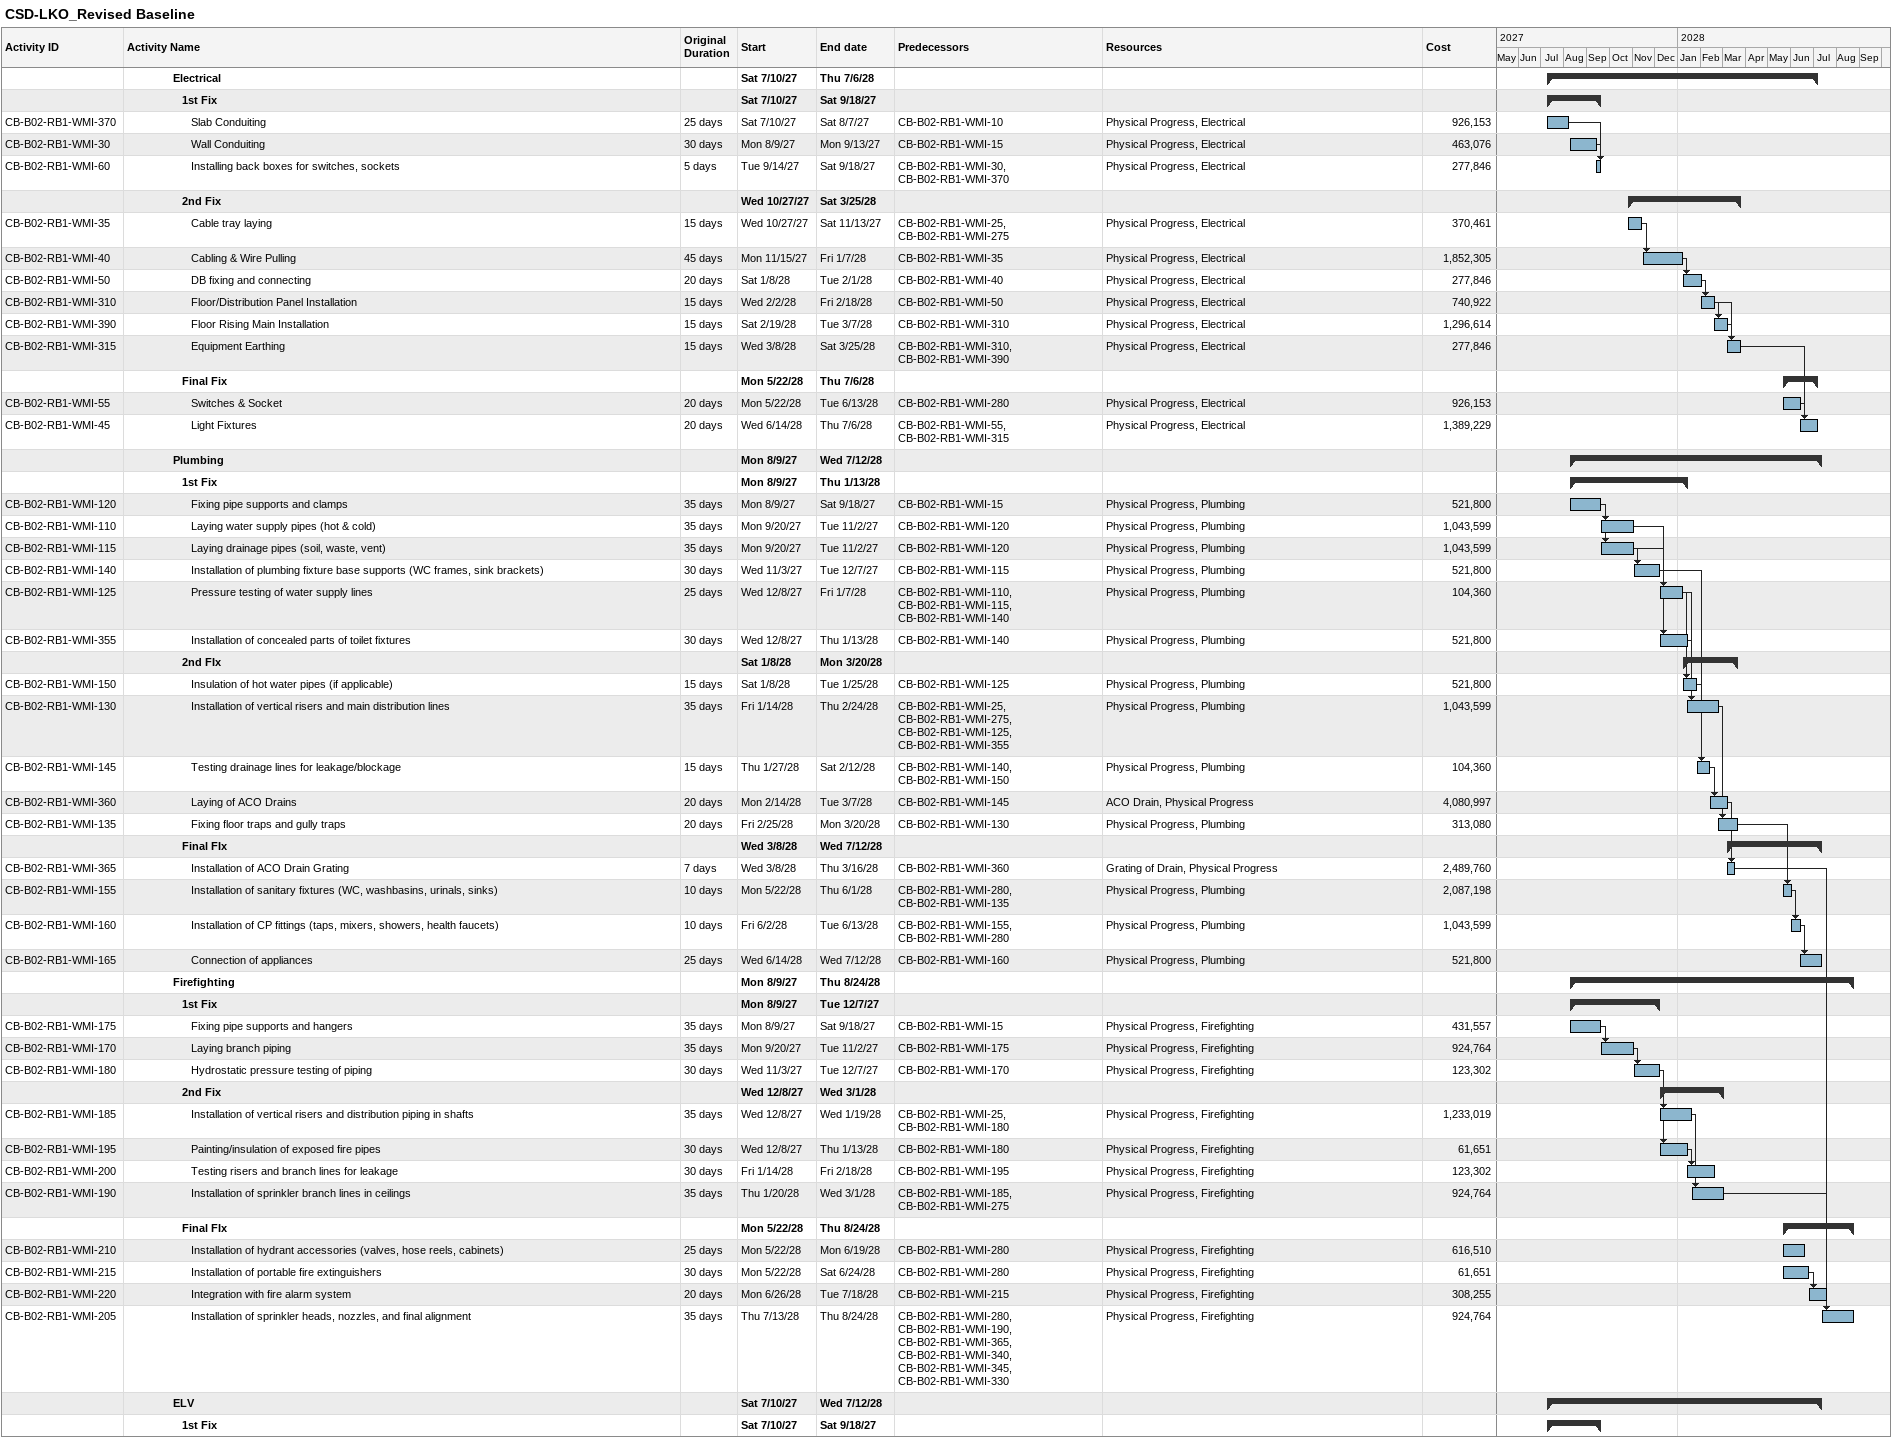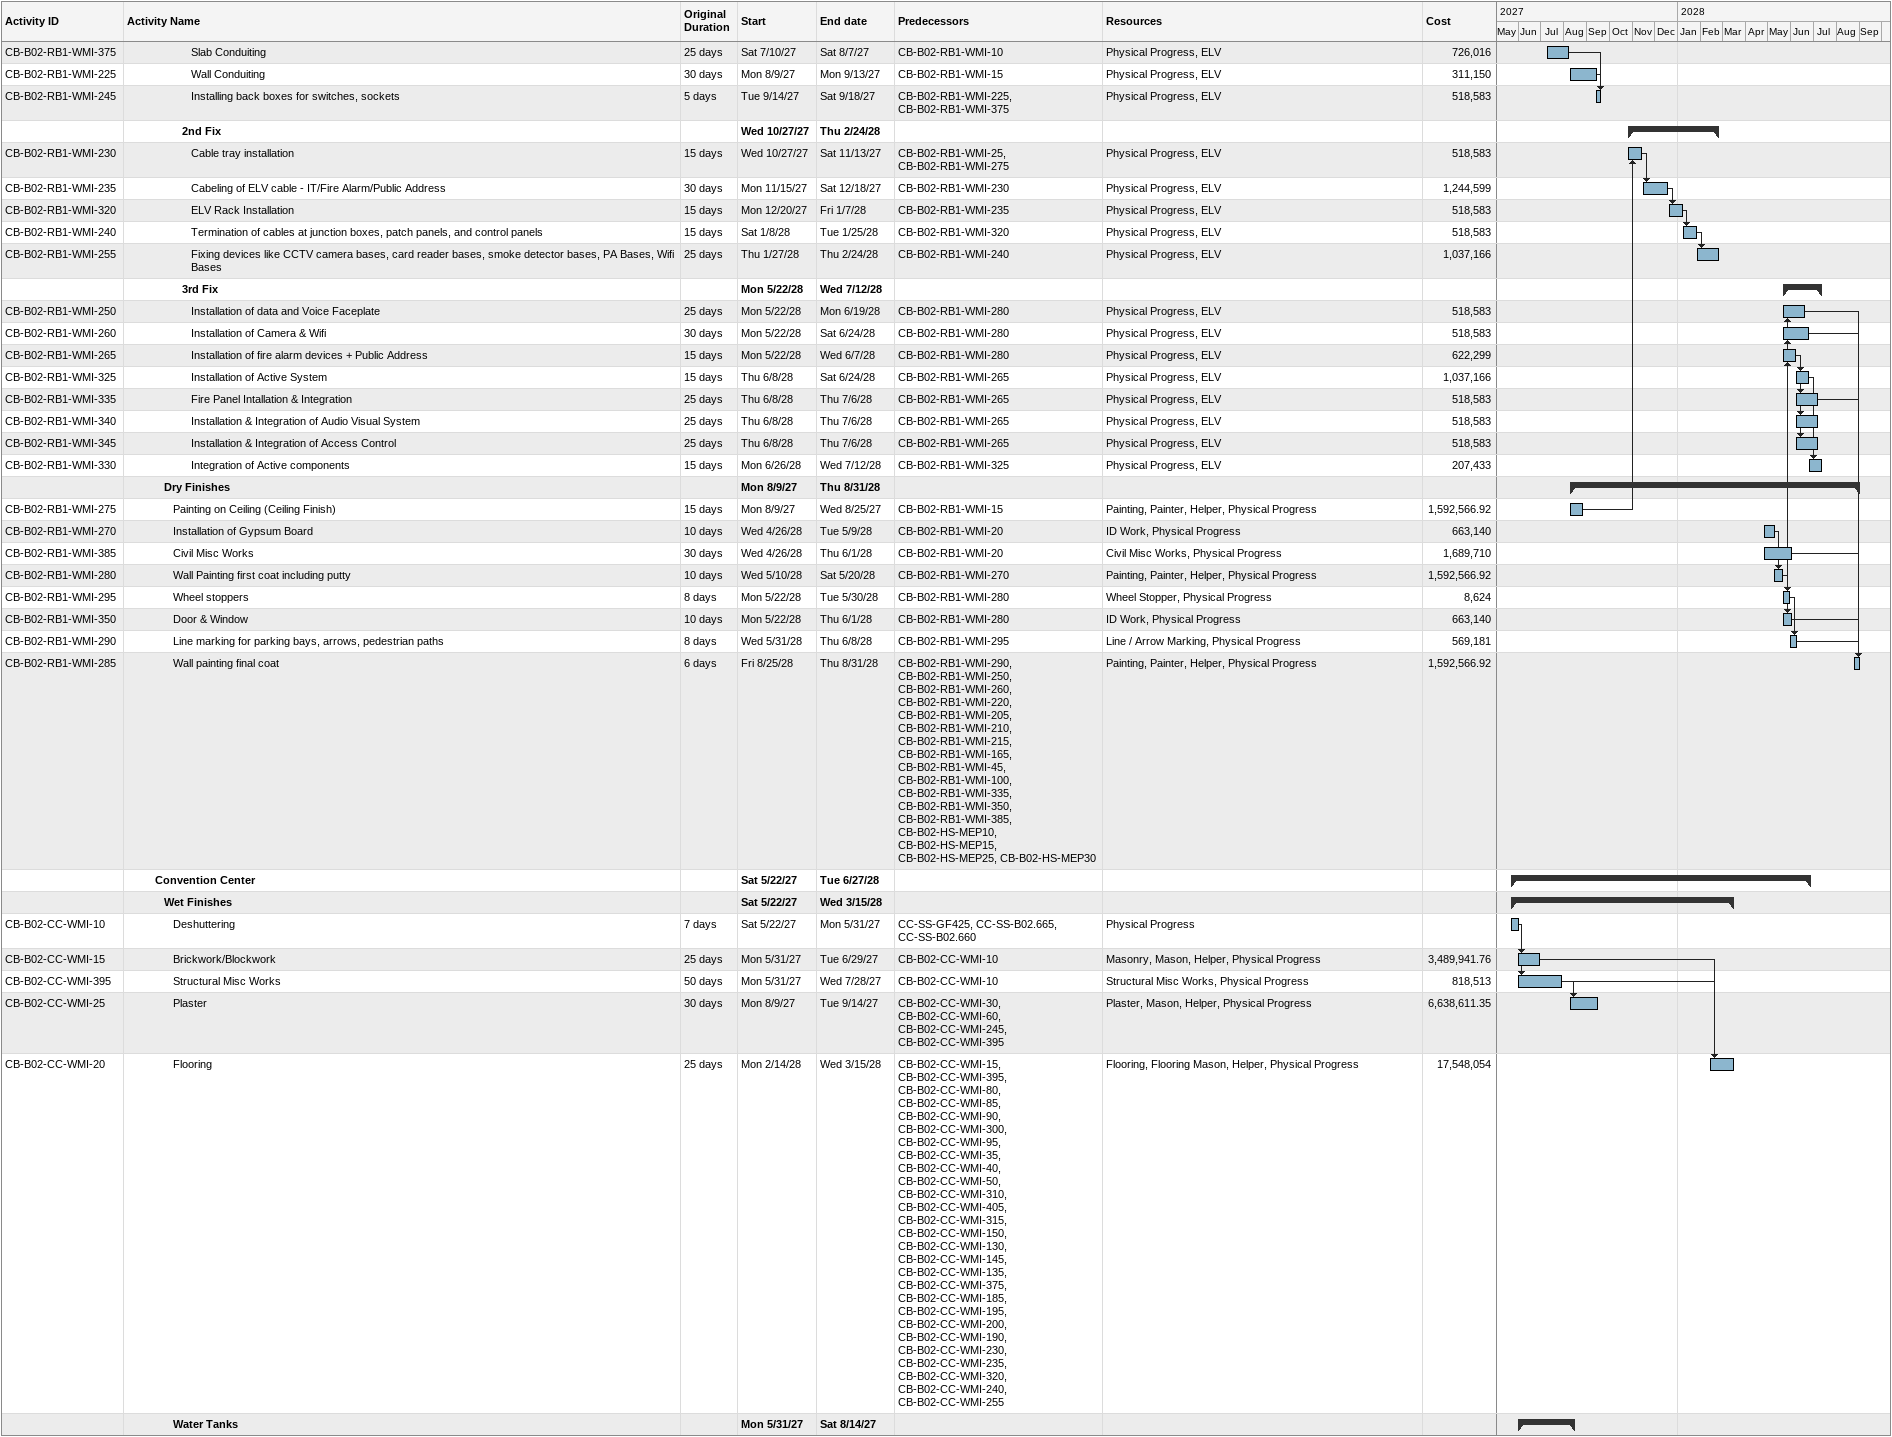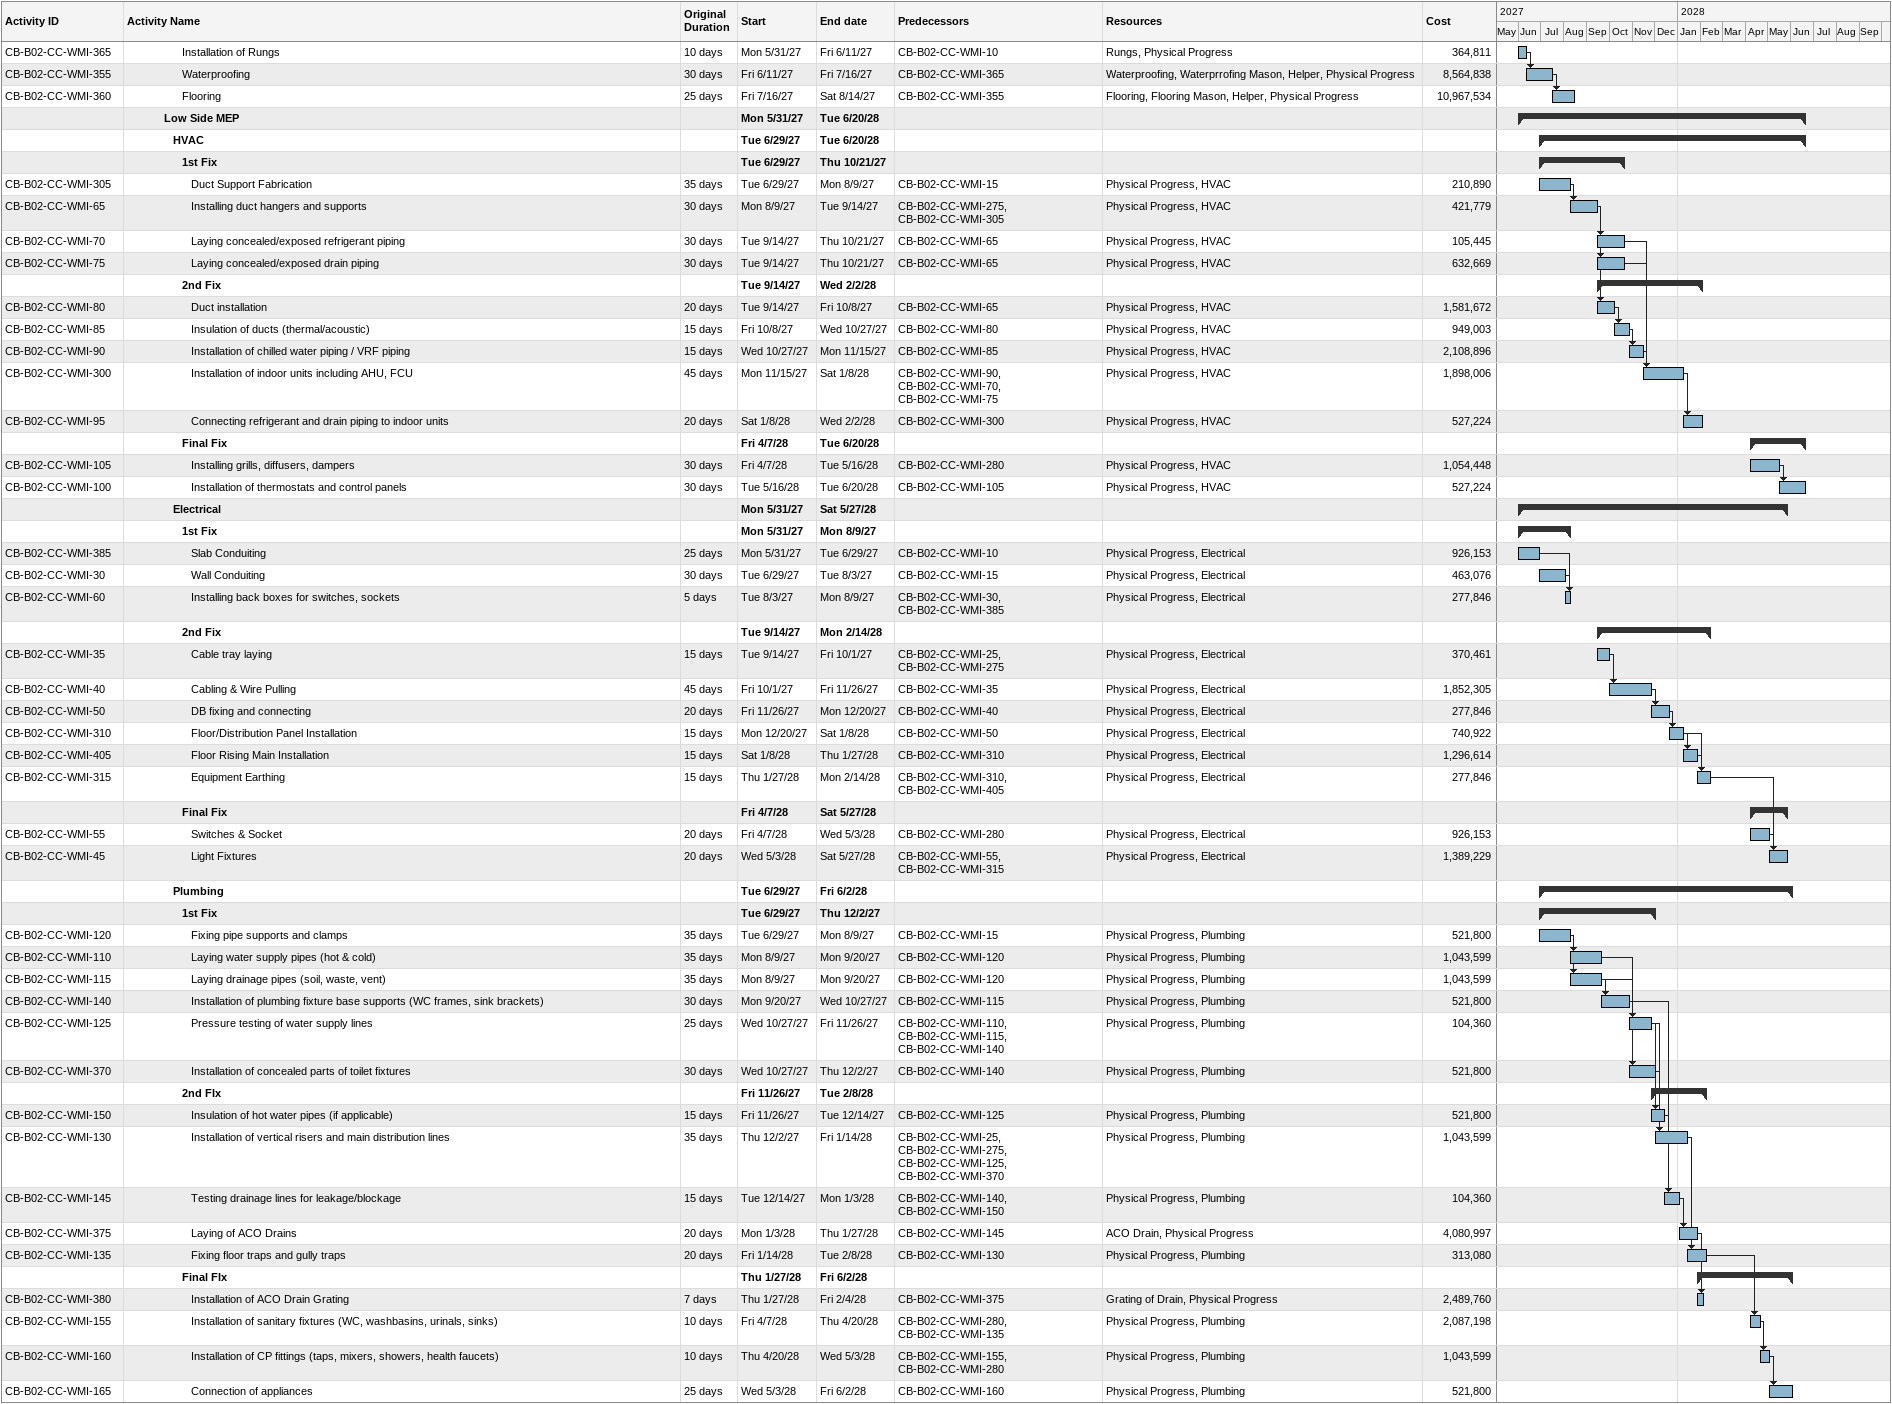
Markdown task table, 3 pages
CSD-LKO_Revised Baseline

| ID | Level | Task | Original duration | Start | Finish | Predecessors | Resources | Cost |
|---|---|---|---|---|---|---|---|---|
|  | 6 | **Electrical** |  | 2027-07-10 | 2028-07-06 |  |  |  |
|  | 7 | **1st Fix** |  | 2027-07-10 | 2027-09-18 |  |  |  |
| CB-B02-RB1-WMI-370 | 8 | Slab Conduiting | 25d | 2027-07-10 | 2027-08-07 | CB-B02-RB1-WMI-10 | Physical Progress, Electrical | 926153 |
| CB-B02-RB1-WMI-30 | 8 | Wall Conduiting | 30d | 2027-08-09 | 2027-09-13 | CB-B02-RB1-WMI-15 | Physical Progress, Electrical | 463076 |
| CB-B02-RB1-WMI-60 | 8 | Installing back boxes for switches, sockets | 5d | 2027-09-14 | 2027-09-18 | CB-B02-RB1-WMI-30, CB-B02-RB1-WMI-370 | Physical Progress, Electrical | 277846 |
|  | 7 | **2nd Fix** |  | 2027-10-27 | 2028-03-25 |  |  |  |
| CB-B02-RB1-WMI-35 | 8 | Cable tray laying | 15d | 2027-10-27 | 2027-11-13 | CB-B02-RB1-WMI-25, CB-B02-RB1-WMI-275 | Physical Progress, Electrical | 370461 |
| CB-B02-RB1-WMI-40 | 8 | Cabling & Wire Pulling | 45d | 2027-11-15 | 2028-01-07 | CB-B02-RB1-WMI-35 | Physical Progress, Electrical | 1852305 |
| CB-B02-RB1-WMI-50 | 8 | DB fixing and connecting | 20d | 2028-01-08 | 2028-02-01 | CB-B02-RB1-WMI-40 | Physical Progress, Electrical | 277846 |
| CB-B02-RB1-WMI-310 | 8 | Floor/Distribution Panel Installation | 15d | 2028-02-02 | 2028-02-18 | CB-B02-RB1-WMI-50 | Physical Progress, Electrical | 740922 |
| CB-B02-RB1-WMI-390 | 8 | Floor Rising Main Installation | 15d | 2028-02-19 | 2028-03-07 | CB-B02-RB1-WMI-310 | Physical Progress, Electrical | 1296614 |
| CB-B02-RB1-WMI-315 | 8 | Equipment Earthing | 15d | 2028-03-08 | 2028-03-25 | CB-B02-RB1-WMI-310, CB-B02-RB1-WMI-390 | Physical Progress, Electrical | 277846 |
|  | 7 | **Final Fix** |  | 2028-05-22 | 2028-07-06 |  |  |  |
| CB-B02-RB1-WMI-55 | 8 | Switches & Socket | 20d | 2028-05-22 | 2028-06-13 | CB-B02-RB1-WMI-280 | Physical Progress, Electrical | 926153 |
| CB-B02-RB1-WMI-45 | 8 | Light Fixtures | 20d | 2028-06-14 | 2028-07-06 | CB-B02-RB1-WMI-55, CB-B02-RB1-WMI-315 | Physical Progress, Electrical | 1389229 |
|  | 6 | **Plumbing** |  | 2027-08-09 | 2028-07-12 |  |  |  |
|  | 7 | **1st Fix** |  | 2027-08-09 | 2028-01-13 |  |  |  |
| CB-B02-RB1-WMI-120 | 8 | Fixing pipe supports and clamps | 35d | 2027-08-09 | 2027-09-18 | CB-B02-RB1-WMI-15 | Physical Progress, Plumbing | 521800 |
| CB-B02-RB1-WMI-110 | 8 | Laying water supply pipes (hot & cold) | 35d | 2027-09-20 | 2027-11-02 | CB-B02-RB1-WMI-120 | Physical Progress, Plumbing | 1043599 |
| CB-B02-RB1-WMI-115 | 8 | Laying drainage pipes (soil, waste, vent) | 35d | 2027-09-20 | 2027-11-02 | CB-B02-RB1-WMI-120 | Physical Progress, Plumbing | 1043599 |
| CB-B02-RB1-WMI-140 | 8 | Installation of plumbing fixture base supports (WC frames, sink brackets) | 30d | 2027-11-03 | 2027-12-07 | CB-B02-RB1-WMI-115 | Physical Progress, Plumbing | 521800 |
| CB-B02-RB1-WMI-125 | 8 | Pressure testing of water supply lines | 25d | 2027-12-08 | 2028-01-07 | CB-B02-RB1-WMI-110, CB-B02-RB1-WMI-115, CB-B02-RB1-WMI-140 | Physical Progress, Plumbing | 104360 |
| CB-B02-RB1-WMI-355 | 8 | Installation of concealed parts of toilet fixtures | 30d | 2027-12-08 | 2028-01-13 | CB-B02-RB1-WMI-140 | Physical Progress, Plumbing | 521800 |
|  | 7 | **2nd FIx** |  | 2028-01-08 | 2028-03-20 |  |  |  |
| CB-B02-RB1-WMI-150 | 8 | Insulation of hot water pipes (if applicable) | 15d | 2028-01-08 | 2028-01-25 | CB-B02-RB1-WMI-125 | Physical Progress, Plumbing | 521800 |
| CB-B02-RB1-WMI-130 | 8 | Installation of vertical risers and main distribution lines | 35d | 2028-01-14 | 2028-02-24 | CB-B02-RB1-WMI-25, CB-B02-RB1-WMI-275, CB-B02-RB1-WMI-125, CB-B02-RB1-WMI-355 | Physical Progress, Plumbing | 1043599 |
| CB-B02-RB1-WMI-145 | 8 | Testing drainage lines for leakage/blockage | 15d | 2028-01-27 | 2028-02-12 | CB-B02-RB1-WMI-140, CB-B02-RB1-WMI-150 | Physical Progress, Plumbing | 104360 |
| CB-B02-RB1-WMI-360 | 8 | Laying of ACO Drains | 20d | 2028-02-14 | 2028-03-07 | CB-B02-RB1-WMI-145 | ACO Drain, Physical Progress | 4080997 |
| CB-B02-RB1-WMI-135 | 8 | Fixing floor traps and gully traps | 20d | 2028-02-25 | 2028-03-20 | CB-B02-RB1-WMI-130 | Physical Progress, Plumbing | 313080 |
|  | 7 | **Final FIx** |  | 2028-03-08 | 2028-07-12 |  |  |  |
| CB-B02-RB1-WMI-365 | 8 | Installation of ACO Drain Grating | 7d | 2028-03-08 | 2028-03-16 | CB-B02-RB1-WMI-360 | Grating of Drain, Physical Progress | 2489760 |
| CB-B02-RB1-WMI-155 | 8 | Installation of sanitary fixtures (WC, washbasins, urinals, sinks) | 10d | 2028-05-22 | 2028-06-01 | CB-B02-RB1-WMI-280, CB-B02-RB1-WMI-135 | Physical Progress, Plumbing | 2087198 |
| CB-B02-RB1-WMI-160 | 8 | Installation of CP fittings (taps, mixers, showers, health faucets) | 10d | 2028-06-02 | 2028-06-13 | CB-B02-RB1-WMI-155, CB-B02-RB1-WMI-280 | Physical Progress, Plumbing | 1043599 |
| CB-B02-RB1-WMI-165 | 8 | Connection of appliances | 25d | 2028-06-14 | 2028-07-12 | CB-B02-RB1-WMI-160 | Physical Progress, Plumbing | 521800 |
|  | 6 | **Firefighting** |  | 2027-08-09 | 2028-08-24 |  |  |  |
|  | 7 | **1st Fix** |  | 2027-08-09 | 2027-12-07 |  |  |  |
| CB-B02-RB1-WMI-175 | 8 | Fixing pipe supports and hangers | 35d | 2027-08-09 | 2027-09-18 | CB-B02-RB1-WMI-15 | Physical Progress, Firefighting | 431557 |
| CB-B02-RB1-WMI-170 | 8 | Laying branch piping | 35d | 2027-09-20 | 2027-11-02 | CB-B02-RB1-WMI-175 | Physical Progress, Firefighting | 924764 |
| CB-B02-RB1-WMI-180 | 8 | Hydrostatic pressure testing of piping | 30d | 2027-11-03 | 2027-12-07 | CB-B02-RB1-WMI-170 | Physical Progress, Firefighting | 123302 |
|  | 7 | **2nd Fix** |  | 2027-12-08 | 2028-03-01 |  |  |  |
| CB-B02-RB1-WMI-185 | 8 | Installation of vertical risers and distribution piping in shafts | 35d | 2027-12-08 | 2028-01-19 | CB-B02-RB1-WMI-25, CB-B02-RB1-WMI-180 | Physical Progress, Firefighting | 1233019 |
| CB-B02-RB1-WMI-195 | 8 | Painting/insulation of exposed fire pipes | 30d | 2027-12-08 | 2028-01-13 | CB-B02-RB1-WMI-180 | Physical Progress, Firefighting | 61651 |
| CB-B02-RB1-WMI-200 | 8 | Testing risers and branch lines for leakage | 30d | 2028-01-14 | 2028-02-18 | CB-B02-RB1-WMI-195 | Physical Progress, Firefighting | 123302 |
| CB-B02-RB1-WMI-190 | 8 | Installation of sprinkler branch lines in ceilings | 35d | 2028-01-20 | 2028-03-01 | CB-B02-RB1-WMI-185, CB-B02-RB1-WMI-275 | Physical Progress, Firefighting | 924764 |
|  | 7 | **Final FIx** |  | 2028-05-22 | 2028-08-24 |  |  |  |
| CB-B02-RB1-WMI-210 | 8 | Installation of hydrant accessories (valves, hose reels, cabinets) | 25d | 2028-05-22 | 2028-06-19 | CB-B02-RB1-WMI-280 | Physical Progress, Firefighting | 616510 |
| CB-B02-RB1-WMI-215 | 8 | Installation of portable fire extinguishers | 30d | 2028-05-22 | 2028-06-24 | CB-B02-RB1-WMI-280 | Physical Progress, Firefighting | 61651 |
| CB-B02-RB1-WMI-220 | 8 | Integration with fire alarm system | 20d | 2028-06-26 | 2028-07-18 | CB-B02-RB1-WMI-215 | Physical Progress, Firefighting | 308255 |
| CB-B02-RB1-WMI-205 | 8 | Installation of sprinkler heads, nozzles, and final alignment | 35d | 2028-07-13 | 2028-08-24 | CB-B02-RB1-WMI-280, CB-B02-RB1-WMI-190, CB-B02-RB1-WMI-365, CB-B02-RB1-WMI-340, CB-B02-RB1-WMI-345, CB-B02-RB1-WMI-330 | Physical Progress, Firefighting | 924764 |
|  | 6 | **ELV** |  | 2027-07-10 | 2028-07-12 |  |  |  |
|  | 7 | **1st Fix** |  | 2027-07-10 | 2027-09-18 |  |  |  |
| CB-B02-RB1-WMI-375 | 8 | Slab Conduiting | 25d | 2027-07-10 | 2027-08-07 | CB-B02-RB1-WMI-10 | Physical Progress, ELV | 726016 |
| CB-B02-RB1-WMI-225 | 8 | Wall Conduiting | 30d | 2027-08-09 | 2027-09-13 | CB-B02-RB1-WMI-15 | Physical Progress, ELV | 311150 |
| CB-B02-RB1-WMI-245 | 8 | Installing back boxes for switches, sockets | 5d | 2027-09-14 | 2027-09-18 | CB-B02-RB1-WMI-225, CB-B02-RB1-WMI-375 | Physical Progress, ELV | 518583 |
|  | 7 | **2nd Fix** |  | 2027-10-27 | 2028-02-24 |  |  |  |
| CB-B02-RB1-WMI-230 | 8 | Cable tray installation | 15d | 2027-10-27 | 2027-11-13 | CB-B02-RB1-WMI-25, CB-B02-RB1-WMI-275 | Physical Progress, ELV | 518583 |
| CB-B02-RB1-WMI-235 | 8 | Cabeling of ELV cable - IT/Fire Alarm/Public Address | 30d | 2027-11-15 | 2027-12-18 | CB-B02-RB1-WMI-230 | Physical Progress, ELV | 1244599 |
| CB-B02-RB1-WMI-320 | 8 | ELV Rack Installation | 15d | 2027-12-20 | 2028-01-07 | CB-B02-RB1-WMI-235 | Physical Progress, ELV | 518583 |
| CB-B02-RB1-WMI-240 | 8 | Termination of cables at junction boxes, patch panels, and control panels | 15d | 2028-01-08 | 2028-01-25 | CB-B02-RB1-WMI-320 | Physical Progress, ELV | 518583 |
| CB-B02-RB1-WMI-255 | 8 | Fixing devices like CCTV camera bases, card reader bases, smoke detector bases, PA Bases, Wifi Bases | 25d | 2028-01-27 | 2028-02-24 | CB-B02-RB1-WMI-240 | Physical Progress, ELV | 1037166 |
|  | 7 | **3rd Fix** |  | 2028-05-22 | 2028-07-12 |  |  |  |
| CB-B02-RB1-WMI-250 | 8 | Installation of data and Voice Faceplate | 25d | 2028-05-22 | 2028-06-19 | CB-B02-RB1-WMI-280 | Physical Progress, ELV | 518583 |
| CB-B02-RB1-WMI-260 | 8 | Installation of Camera & Wifi | 30d | 2028-05-22 | 2028-06-24 | CB-B02-RB1-WMI-280 | Physical Progress, ELV | 518583 |
| CB-B02-RB1-WMI-265 | 8 | Installation of fire alarm devices + Public Address | 15d | 2028-05-22 | 2028-06-07 | CB-B02-RB1-WMI-280 | Physical Progress, ELV | 622299 |
| CB-B02-RB1-WMI-325 | 8 | Installation of Active System | 15d | 2028-06-08 | 2028-06-24 | CB-B02-RB1-WMI-265 | Physical Progress, ELV | 1037166 |
| CB-B02-RB1-WMI-335 | 8 | Fire Panel Intallation & Integration | 25d | 2028-06-08 | 2028-07-06 | CB-B02-RB1-WMI-265 | Physical Progress, ELV | 518583 |
| CB-B02-RB1-WMI-340 | 8 | Installation & Integration of Audio Visual System | 25d | 2028-06-08 | 2028-07-06 | CB-B02-RB1-WMI-265 | Physical Progress, ELV | 518583 |
| CB-B02-RB1-WMI-345 | 8 | Installation & Integration of Access Control | 25d | 2028-06-08 | 2028-07-06 | CB-B02-RB1-WMI-265 | Physical Progress, ELV | 518583 |
| CB-B02-RB1-WMI-330 | 8 | Integration of Active components | 15d | 2028-06-26 | 2028-07-12 | CB-B02-RB1-WMI-325 | Physical Progress, ELV | 207433 |
|  | 5 | **Dry Finishes** |  | 2027-08-09 | 2028-08-31 |  |  |  |
| CB-B02-RB1-WMI-275 | 6 | Painting on Ceiling (Ceiling Finish) | 15d | 2027-08-09 | 2027-08-25 | CB-B02-RB1-WMI-15 | Painting, Painter, Helper, Physical Progress | 1592566.92 |
| CB-B02-RB1-WMI-270 | 6 | Installation of Gypsum Board | 10d | 2028-04-26 | 2028-05-09 | CB-B02-RB1-WMI-20 | ID Work, Physical Progress | 663140 |
| CB-B02-RB1-WMI-385 | 6 | Civil Misc Works | 30d | 2028-04-26 | 2028-06-01 | CB-B02-RB1-WMI-20 | Civil Misc Works, Physical Progress | 1689710 |
| CB-B02-RB1-WMI-280 | 6 | Wall Painting first coat including putty | 10d | 2028-05-10 | 2028-05-20 | CB-B02-RB1-WMI-270 | Painting, Painter, Helper, Physical Progress | 1592566.92 |
| CB-B02-RB1-WMI-295 | 6 | Wheel stoppers | 8d | 2028-05-22 | 2028-05-30 | CB-B02-RB1-WMI-280 | Wheel Stopper, Physical Progress | 8624 |
| CB-B02-RB1-WMI-350 | 6 | Door & Window | 10d | 2028-05-22 | 2028-06-01 | CB-B02-RB1-WMI-280 | ID Work, Physical Progress | 663140 |
| CB-B02-RB1-WMI-290 | 6 | Line marking for parking bays, arrows, pedestrian paths | 8d | 2028-05-31 | 2028-06-08 | CB-B02-RB1-WMI-295 | Line / Arrow Marking, Physical Progress | 569181 |
| CB-B02-RB1-WMI-285 | 6 | Wall painting final coat | 6d | 2028-08-25 | 2028-08-31 | CB-B02-RB1-WMI-290, CB-B02-RB1-WMI-250, CB-B02-RB1-WMI-260, CB-B02-RB1-WMI-220, CB-B02-RB1-WMI-205, CB-B02-RB1-WMI-210, CB-B02-RB1-WMI-215, CB-B02-RB1-WMI-165, CB-B02-RB1-WMI-45, CB-B02-RB1-WMI-100, CB-B02-RB1-WMI-335, CB-B02-RB1-WMI-350, CB-B02-RB1-WMI-385, CB-B02-HS-MEP10, CB-B02-HS-MEP15, CB-B02-HS-MEP25, CB-B02-HS-MEP30 | Painting, Painter, Helper, Physical Progress | 1592566.92 |
|  | 4 | **Convention Center** |  | 2027-05-22 | 2028-06-27 |  |  |  |
|  | 5 | **Wet Finishes** |  | 2027-05-22 | 2028-03-15 |  |  |  |
| CB-B02-CC-WMI-10 | 6 | Deshuttering | 7d | 2027-05-22 | 2027-05-31 | CC-SS-GF425, CC-SS-B02.665, CC-SS-B02.660 | Physical Progress |  |
| CB-B02-CC-WMI-15 | 6 | Brickwork/Blockwork | 25d | 2027-05-31 | 2027-06-29 | CB-B02-CC-WMI-10 | Masonry, Mason, Helper, Physical Progress | 3489941.76 |
| CB-B02-CC-WMI-395 | 6 | Structural Misc Works | 50d | 2027-05-31 | 2027-07-28 | CB-B02-CC-WMI-10 | Structural Misc Works, Physical Progress | 818513 |
| CB-B02-CC-WMI-25 | 6 | Plaster | 30d | 2027-08-09 | 2027-09-14 | CB-B02-CC-WMI-30, CB-B02-CC-WMI-60, CB-B02-CC-WMI-245, CB-B02-CC-WMI-395 | Plaster, Mason, Helper, Physical Progress | 6638611.35 |
| CB-B02-CC-WMI-20 | 6 | Flooring | 25d | 2028-02-14 | 2028-03-15 | CB-B02-CC-WMI-15, CB-B02-CC-WMI-395, CB-B02-CC-WMI-80, CB-B02-CC-WMI-85, CB-B02-CC-WMI-90, CB-B02-CC-WMI-300, CB-B02-CC-WMI-95, CB-B02-CC-WMI-35, CB-B02-CC-WMI-40, CB-B02-CC-WMI-50, CB-B02-CC-WMI-310, CB-B02-CC-WMI-405, CB-B02-CC-WMI-315, CB-B02-CC-WMI-150, CB-B02-CC-WMI-130, CB-B02-CC-WMI-145, CB-B02-CC-WMI-135, CB-B02-CC-WMI-375, CB-B02-CC-WMI-185, CB-B02-CC-WMI-195, CB-B02-CC-WMI-200, CB-B02-CC-WMI-190, CB-B02-CC-WMI-230, CB-B02-CC-WMI-235, CB-B02-CC-WMI-320, CB-B02-CC-WMI-240, CB-B02-CC-WMI-255 | Flooring, Flooring Mason, Helper, Physical Progress | 17548054 |
|  | 6 | **Water Tanks** |  | 2027-05-31 | 2027-08-14 |  |  |  |
| CB-B02-CC-WMI-365 | 7 | Installation of Rungs | 10d | 2027-05-31 | 2027-06-11 | CB-B02-CC-WMI-10 | Rungs, Physical Progress | 364811 |
| CB-B02-CC-WMI-355 | 7 | Waterproofing | 30d | 2027-06-11 | 2027-07-16 | CB-B02-CC-WMI-365 | Waterproofing, Waterprrofing Mason, Helper, Physical Progress | 8564838 |
| CB-B02-CC-WMI-360 | 7 | Flooring | 25d | 2027-07-16 | 2027-08-14 | CB-B02-CC-WMI-355 | Flooring, Flooring Mason, Helper, Physical Progress | 10967534 |
|  | 5 | **Low Side MEP** |  | 2027-05-31 | 2028-06-20 |  |  |  |
|  | 6 | **HVAC** |  | 2027-06-29 | 2028-06-20 |  |  |  |
|  | 7 | **1st Fix** |  | 2027-06-29 | 2027-10-21 |  |  |  |
| CB-B02-CC-WMI-305 | 8 | Duct Support Fabrication | 35d | 2027-06-29 | 2027-08-09 | CB-B02-CC-WMI-15 | Physical Progress, HVAC | 210890 |
| CB-B02-CC-WMI-65 | 8 | Installing duct hangers and supports | 30d | 2027-08-09 | 2027-09-14 | CB-B02-CC-WMI-275, CB-B02-CC-WMI-305 | Physical Progress, HVAC | 421779 |
| CB-B02-CC-WMI-70 | 8 | Laying concealed/exposed refrigerant piping | 30d | 2027-09-14 | 2027-10-21 | CB-B02-CC-WMI-65 | Physical Progress, HVAC | 105445 |
| CB-B02-CC-WMI-75 | 8 | Laying concealed/exposed drain piping | 30d | 2027-09-14 | 2027-10-21 | CB-B02-CC-WMI-65 | Physical Progress, HVAC | 632669 |
|  | 7 | **2nd Fix** |  | 2027-09-14 | 2028-02-02 |  |  |  |
| CB-B02-CC-WMI-80 | 8 | Duct installation | 20d | 2027-09-14 | 2027-10-08 | CB-B02-CC-WMI-65 | Physical Progress, HVAC | 1581672 |
| CB-B02-CC-WMI-85 | 8 | Insulation of ducts (thermal/acoustic) | 15d | 2027-10-08 | 2027-10-27 | CB-B02-CC-WMI-80 | Physical Progress, HVAC | 949003 |
| CB-B02-CC-WMI-90 | 8 | Installation of chilled water piping / VRF piping | 15d | 2027-10-27 | 2027-11-15 | CB-B02-CC-WMI-85 | Physical Progress, HVAC | 2108896 |
| CB-B02-CC-WMI-300 | 8 | Installation of indoor units including AHU, FCU | 45d | 2027-11-15 | 2028-01-08 | CB-B02-CC-WMI-90, CB-B02-CC-WMI-70, CB-B02-CC-WMI-75 | Physical Progress, HVAC | 1898006 |
| CB-B02-CC-WMI-95 | 8 | Connecting refrigerant and drain piping to indoor units | 20d | 2028-01-08 | 2028-02-02 | CB-B02-CC-WMI-300 | Physical Progress, HVAC | 527224 |
|  | 7 | **Final Fix** |  | 2028-04-07 | 2028-06-20 |  |  |  |
| CB-B02-CC-WMI-105 | 8 | Installing grills, diffusers, dampers | 30d | 2028-04-07 | 2028-05-16 | CB-B02-CC-WMI-280 | Physical Progress, HVAC | 1054448 |
| CB-B02-CC-WMI-100 | 8 | Installation of thermostats and control panels | 30d | 2028-05-16 | 2028-06-20 | CB-B02-CC-WMI-105 | Physical Progress, HVAC | 527224 |
|  | 6 | **Electrical** |  | 2027-05-31 | 2028-05-27 |  |  |  |
|  | 7 | **1st Fix** |  | 2027-05-31 | 2027-08-09 |  |  |  |
| CB-B02-CC-WMI-385 | 8 | Slab Conduiting | 25d | 2027-05-31 | 2027-06-29 | CB-B02-CC-WMI-10 | Physical Progress, Electrical | 926153 |
| CB-B02-CC-WMI-30 | 8 | Wall Conduiting | 30d | 2027-06-29 | 2027-08-03 | CB-B02-CC-WMI-15 | Physical Progress, Electrical | 463076 |
| CB-B02-CC-WMI-60 | 8 | Installing back boxes for switches, sockets | 5d | 2027-08-03 | 2027-08-09 | CB-B02-CC-WMI-30, CB-B02-CC-WMI-385 | Physical Progress, Electrical | 277846 |
|  | 7 | **2nd Fix** |  | 2027-09-14 | 2028-02-14 |  |  |  |
| CB-B02-CC-WMI-35 | 8 | Cable tray laying | 15d | 2027-09-14 | 2027-10-01 | CB-B02-CC-WMI-25, CB-B02-CC-WMI-275 | Physical Progress, Electrical | 370461 |
| CB-B02-CC-WMI-40 | 8 | Cabling & Wire Pulling | 45d | 2027-10-01 | 2027-11-26 | CB-B02-CC-WMI-35 | Physical Progress, Electrical | 1852305 |
| CB-B02-CC-WMI-50 | 8 | DB fixing and connecting | 20d | 2027-11-26 | 2027-12-20 | CB-B02-CC-WMI-40 | Physical Progress, Electrical | 277846 |
| CB-B02-CC-WMI-310 | 8 | Floor/Distribution Panel Installation | 15d | 2027-12-20 | 2028-01-08 | CB-B02-CC-WMI-50 | Physical Progress, Electrical | 740922 |
| CB-B02-CC-WMI-405 | 8 | Floor Rising Main Installation | 15d | 2028-01-08 | 2028-01-27 | CB-B02-CC-WMI-310 | Physical Progress, Electrical | 1296614 |
| CB-B02-CC-WMI-315 | 8 | Equipment Earthing | 15d | 2028-01-27 | 2028-02-14 | CB-B02-CC-WMI-310, CB-B02-CC-WMI-405 | Physical Progress, Electrical | 277846 |
|  | 7 | **Final Fix** |  | 2028-04-07 | 2028-05-27 |  |  |  |
| CB-B02-CC-WMI-55 | 8 | Switches & Socket | 20d | 2028-04-07 | 2028-05-03 | CB-B02-CC-WMI-280 | Physical Progress, Electrical | 926153 |
| CB-B02-CC-WMI-45 | 8 | Light Fixtures | 20d | 2028-05-03 | 2028-05-27 | CB-B02-CC-WMI-55, CB-B02-CC-WMI-315 | Physical Progress, Electrical | 1389229 |
|  | 6 | **Plumbing** |  | 2027-06-29 | 2028-06-02 |  |  |  |
|  | 7 | **1st Fix** |  | 2027-06-29 | 2027-12-02 |  |  |  |
| CB-B02-CC-WMI-120 | 8 | Fixing pipe supports and clamps | 35d | 2027-06-29 | 2027-08-09 | CB-B02-CC-WMI-15 | Physical Progress, Plumbing | 521800 |
| CB-B02-CC-WMI-110 | 8 | Laying water supply pipes (hot & cold) | 35d | 2027-08-09 | 2027-09-20 | CB-B02-CC-WMI-120 | Physical Progress, Plumbing | 1043599 |
| CB-B02-CC-WMI-115 | 8 | Laying drainage pipes (soil, waste, vent) | 35d | 2027-08-09 | 2027-09-20 | CB-B02-CC-WMI-120 | Physical Progress, Plumbing | 1043599 |
| CB-B02-CC-WMI-140 | 8 | Installation of plumbing fixture base supports (WC frames, sink brackets) | 30d | 2027-09-20 | 2027-10-27 | CB-B02-CC-WMI-115 | Physical Progress, Plumbing | 521800 |
| CB-B02-CC-WMI-125 | 8 | Pressure testing of water supply lines | 25d | 2027-10-27 | 2027-11-26 | CB-B02-CC-WMI-110, CB-B02-CC-WMI-115, CB-B02-CC-WMI-140 | Physical Progress, Plumbing | 104360 |
| CB-B02-CC-WMI-370 | 8 | Installation of concealed parts of toilet fixtures | 30d | 2027-10-27 | 2027-12-02 | CB-B02-CC-WMI-140 | Physical Progress, Plumbing | 521800 |
|  | 7 | **2nd FIx** |  | 2027-11-26 | 2028-02-08 |  |  |  |
| CB-B02-CC-WMI-150 | 8 | Insulation of hot water pipes (if applicable) | 15d | 2027-11-26 | 2027-12-14 | CB-B02-CC-WMI-125 | Physical Progress, Plumbing | 521800 |
| CB-B02-CC-WMI-130 | 8 | Installation of vertical risers and main distribution lines | 35d | 2027-12-02 | 2028-01-14 | CB-B02-CC-WMI-25, CB-B02-CC-WMI-275, CB-B02-CC-WMI-125, CB-B02-CC-WMI-370 | Physical Progress, Plumbing | 1043599 |
| CB-B02-CC-WMI-145 | 8 | Testing drainage lines for leakage/blockage | 15d | 2027-12-14 | 2028-01-03 | CB-B02-CC-WMI-140, CB-B02-CC-WMI-150 | Physical Progress, Plumbing | 104360 |
| CB-B02-CC-WMI-375 | 8 | Laying of ACO Drains | 20d | 2028-01-03 | 2028-01-27 | CB-B02-CC-WMI-145 | ACO Drain, Physical Progress | 4080997 |
| CB-B02-CC-WMI-135 | 8 | Fixing floor traps and gully traps | 20d | 2028-01-14 | 2028-02-08 | CB-B02-CC-WMI-130 | Physical Progress, Plumbing | 313080 |
|  | 7 | **Final FIx** |  | 2028-01-27 | 2028-06-02 |  |  |  |
| CB-B02-CC-WMI-380 | 8 | Installation of ACO Drain Grating | 7d | 2028-01-27 | 2028-02-04 | CB-B02-CC-WMI-375 | Grating of Drain, Physical Progress | 2489760 |
| CB-B02-CC-WMI-155 | 8 | Installation of sanitary fixtures (WC, washbasins, urinals, sinks) | 10d | 2028-04-07 | 2028-04-20 | CB-B02-CC-WMI-280, CB-B02-CC-WMI-135 | Physical Progress, Plumbing | 2087198 |
| CB-B02-CC-WMI-160 | 8 | Installation of CP fittings (taps, mixers, showers, health faucets) | 10d | 2028-04-20 | 2028-05-03 | CB-B02-CC-WMI-155, CB-B02-CC-WMI-280 | Physical Progress, Plumbing | 1043599 |
| CB-B02-CC-WMI-165 | 8 | Connection of appliances | 25d | 2028-05-03 | 2028-06-02 | CB-B02-CC-WMI-160 | Physical Progress, Plumbing | 521800 |
